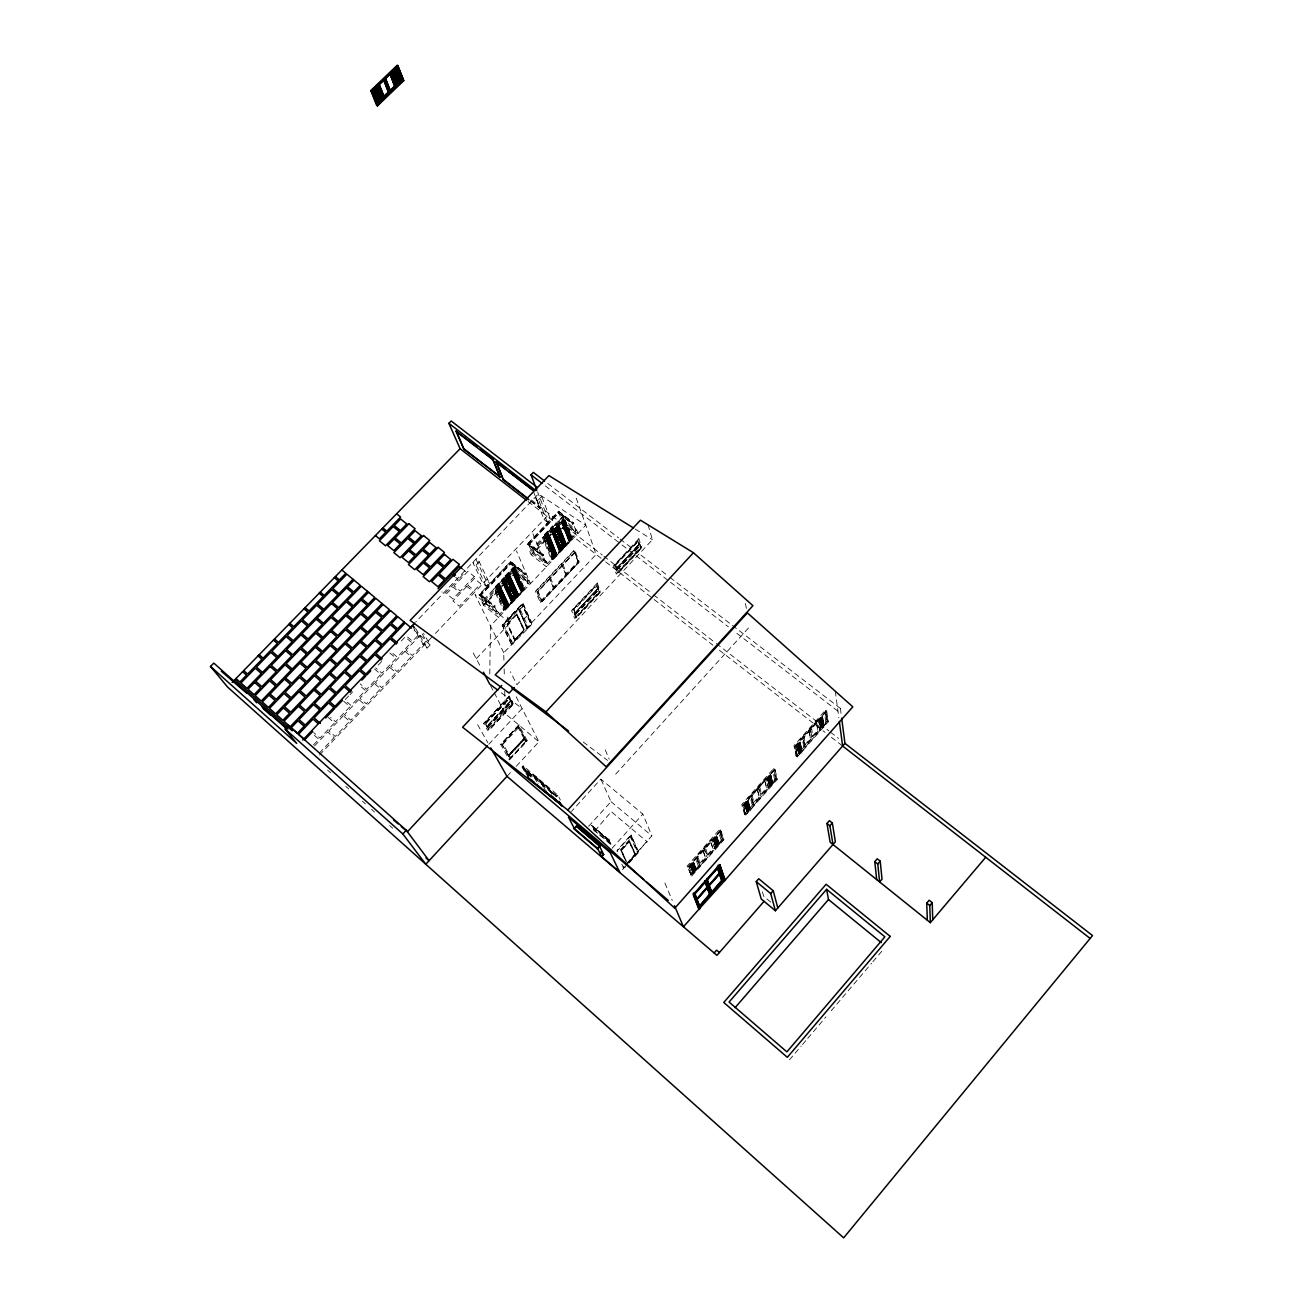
<?xml version="1.0" encoding="UTF-8"?>
<svg xmlns="http://www.w3.org/2000/svg" width="1303" height="1303" viewBox="0 0 1303 1303"><rect width="100%" height="100%" fill="white"/><g stroke="black" fill="none" stroke-linecap="round" stroke-linejoin="round"><path stroke-width="0.75" stroke-dasharray="5 3.75" d="M489.781 673.977L490.482 625.912L585.796 525.158L538.383 493.935L415.543 622.231M789.471 1059.828L801.198 1046.032M802.501 1044.501L806.41 1039.908M807.713 1038.377L825.955 1016.91M831.167 1010.786L871.577 963.275M872.88 961.744L882.001 951.011M691.746 876.039L723.865 839.784L720.917 830.467L719.647 829.425L687.104 866.104L691.746 876.039L687.104 866.104M745.691 815.124L777.272 779.455L775.041 769.454L773.754 768.444L741.765 804.488L744.436 814.098L745.691 815.124L743.036 805.515L741.765 804.488M797.224 756.913L828.301 721.829L826.737 711.177L825.451 710.184L793.983 745.642L795.97 755.919L797.224 756.913L795.253 746.652L793.983 745.642M669.986 577.424L840.402 708.441L837.976 711.194L734.876 631.808M699.711 865.778L696.714 857.521L688.978 866.234L692.072 874.394L699.711 865.778L696.128 857.032L711.536 839.669L712.513 840.468M753.541 804.993L751.212 796.084C739.909 799.716 742.857 826.835 753.541 804.993L750.626 795.612L765.757 778.543L766.75 779.324M804.961 746.912L803.251 737.417C792.745 740.511 793.788 769.014 804.961 746.912L802.664 736.944L817.567 720.152L818.545 720.917M719.793 831.493L712.122 840.158L714.924 848.595L722.514 840.028L719.793 831.493L722.514 840.028M773.901 770.513L766.359 779.015L768.509 788.087L775.953 779.683L773.901 770.513L743.997 804.977M825.581 712.252L818.154 720.608L819.685 730.299L827.03 722.009L825.581 712.252L827.03 722.009M688.375 867.163L720.917 830.467M743.036 805.515L775.041 769.454M795.253 746.652L826.737 711.177M689.368 866.56L720.184 831.819M796.182 746.147L825.972 712.546M690.362 865.99L695.932 859.361M713.458 839.93L718.995 833.366M744.893 804.488L750.381 797.973M767.597 778.885L773.07 772.402M796.98 745.756L802.404 739.322M819.31 720.575L824.718 714.174M690.443 866.218L696.095 859.833M713.539 840.174L719.158 833.839M744.958 804.749L750.528 798.462M767.662 779.145L773.184 772.923M797.029 746.033L802.501 739.86M819.359 720.852L824.799 714.728M690.525 866.446L696.193 860.061M713.621 840.419L719.223 834.083M745.023 804.993L750.593 798.723M767.711 779.406L773.249 773.168M797.078 746.293L802.55 740.12M819.408 721.129L824.832 714.989M690.623 866.674L696.274 860.289M713.686 840.647L719.305 834.311M745.088 805.238L750.658 798.967M767.776 779.65L773.298 773.428M797.127 746.554L802.599 740.397M819.44 721.39L824.88 715.266M690.785 867.13L696.356 860.517M713.849 841.119L719.386 834.555M745.235 805.726L750.723 799.211M767.89 780.171L773.363 773.689M797.224 747.091L802.648 740.658M819.522 721.943L824.913 715.542M690.867 867.358L696.519 860.99M713.93 841.363L719.533 835.028M745.3 805.987L750.854 799.716M767.956 780.416L773.477 774.194M797.273 747.352L802.746 741.195M819.571 722.204L824.994 716.096M690.965 867.586L696.616 861.218M714.011 841.591L719.614 835.272M745.365 806.231L750.919 799.961M768.021 780.676L773.526 774.454M797.322 747.613L802.795 741.456M819.62 722.481L825.043 716.357M691.046 867.814L696.698 861.446M714.077 841.836L719.696 835.516M745.43 806.476L750.984 800.205M768.086 780.92L773.591 774.715M797.371 747.873L802.843 741.716M819.652 722.758L825.076 716.634M691.225 868.27L696.779 861.674M714.239 842.308L719.761 835.744M745.56 806.964L751.049 800.465M768.2 781.442L773.64 774.976M797.485 748.411L802.892 741.977M819.75 723.295L825.125 716.911M691.307 868.498L696.942 862.13M714.321 842.536L719.924 836.217M745.625 807.208L751.179 800.954M768.265 781.686L773.77 775.48M797.534 748.671L802.99 742.515M819.782 723.556L825.206 717.448M691.388 868.726L697.024 862.374M714.402 842.78L719.989 836.461M745.707 807.453L751.245 801.198M768.314 781.947L773.819 775.741M797.583 748.932L803.039 742.775M819.831 723.833L825.239 717.725M691.567 869.182L697.105 862.602M714.549 843.253L720.07 836.689M745.837 807.958L751.31 801.459M768.428 782.451L773.884 775.985M797.68 749.453L803.088 743.052M819.913 724.37L825.288 718.002M691.649 869.41L697.284 863.058M714.63 843.481L720.217 837.178M745.902 808.202L751.44 801.948M768.493 782.696L773.998 776.507M797.729 749.714L803.169 743.573M819.962 724.647L825.369 718.539M691.73 869.638L697.366 863.286M714.712 843.709L720.298 837.406M745.967 808.446L751.505 802.192M768.558 782.956L774.047 776.751M797.778 749.991L803.218 743.834M819.994 724.908L825.402 718.816M691.812 869.867L697.447 863.514M714.777 843.953L720.38 837.65M746.033 808.691L751.57 802.436M768.607 783.201L774.112 777.011M797.827 750.251L803.267 744.094M820.043 725.185L825.451 719.077M691.991 870.323L697.528 863.742M714.94 844.425L720.445 837.878M746.163 809.179L751.636 802.697M768.737 783.706L774.161 777.256M797.925 750.772L803.316 744.371M820.124 725.722L825.483 719.354M692.072 870.551L697.691 864.198M715.021 844.653L720.608 838.35M746.244 809.424L751.766 803.185M768.786 783.966L774.275 777.777M797.973 751.033L803.414 744.893M820.173 725.983L825.565 719.891M692.154 870.779L697.789 864.426M715.086 844.881L720.673 838.595M746.31 809.668L751.831 803.43M768.851 784.211L774.34 778.021M798.022 751.294L803.462 745.153M820.206 726.26L825.613 720.168M692.333 871.218L697.871 864.655M715.249 845.354L720.754 838.823M746.44 810.157L751.896 803.674M768.965 784.715L774.389 778.282M798.12 751.815L803.511 745.414M820.287 726.797L825.646 720.429M692.414 871.446L698.033 865.111M715.331 845.598L720.901 839.295M746.505 810.401L752.026 804.163M769.031 784.976L774.519 778.787M798.169 752.075L803.609 745.951M820.336 727.058L825.727 720.982M692.496 871.674L698.115 865.339M699.695 863.449L705.281 857.146L702.675 849.719L705.574 857.39C697.854 877.587 693.978 841.347 699.988 863.694M707.317 854.849L712.888 848.562L710.379 841.038L713.181 848.79C705.33 869.036 701.861 832.536 707.61 855.094M715.396 845.826L720.982 839.539M746.57 810.645L752.092 804.407M753.541 802.681L759.046 796.475L757.027 788.462L759.323 796.703C750.903 817.29 749.469 778.999 753.834 802.909M761.033 794.211L766.522 788.022L764.584 779.943L766.815 788.266C758.248 808.854 757.222 770.35 761.327 794.455M769.096 785.22L774.568 779.031M798.218 752.336L803.658 746.212M804.977 744.616L810.385 738.508L808.919 729.957L810.678 738.736C801.345 759.405 802.713 719.598 805.27 744.844M812.355 736.293L817.747 730.201L816.362 721.569L818.04 730.429C808.577 751.114 810.352 711.096 812.649 736.521M820.385 727.335L825.776 721.243M692.593 871.902L698.196 865.567M715.477 846.054L721.048 839.767M746.635 810.889L752.157 804.651M769.145 785.481L774.634 779.292M798.267 752.597L803.707 746.472M820.418 727.595L825.809 721.52M692.756 872.359L698.278 865.795M715.64 846.527L721.129 839.995M746.766 811.378L752.222 804.912M769.259 785.97L774.682 779.552M798.364 753.118L803.756 746.733M820.499 728.133L825.841 721.781M690.492 874.997L722.611 838.741L719.647 829.425M744.436 814.098L776.002 778.461L777.272 779.455M795.97 755.919L827.03 720.852L825.451 710.184M624.056 866.186L623.078 867.261L625.31 867.244M627.101 862.993L634.887 854.312L629.088 841.38L634.887 854.312M629.186 862.912L638.258 852.781L630.978 834.865L617.019 850.403M625.701 865.029L651.875 835.842L642.851 814.082L600.862 779.096L571.496 811.378M627.118 863.726L635.555 854.312L629.349 840.875L620.749 850.436L624.56 858.596M626.352 864.964L638.519 851.38L630.978 834.865M622.492 869.687L627.72 863.856M629.04 862.391L647.037 841.233M612.019 848.351L642.851 814.082M631.352 835.174L616.954 851.152L618.225 852.227L631.466 837.487L630.196 836.412L637.004 851.722M626.352 862.097L621.026 850.664L629.626 841.103M624.821 857.749L621.433 850.452L629.365 841.608M608.078 838.969L609.56 843.188L610.341 842.324L609.152 839.832L591.546 825.402L593.826 830.076L610.684 844.36L608.843 839.376L608.208 840.06L607.54 838.676L610.684 844.36M610.341 842.324L595.341 829.636L593.81 827.047L609.56 841.51L609.152 839.832M608.99 840.891L592.67 826.591M588.647 826.33L611.009 801.654L600.862 779.096M609.56 841.51L594.396 827.682M593.826 830.076L611.026 843.986M595.341 829.636L594.575 830.483L591.888 825.027M594.868 830.874L611.482 811.394M615.651 774.194L750.235 626.091M556.088 796.068L548.156 788.69L551.869 795.758M557.912 795.221L556.788 796.442L522.128 767.076L523.236 765.871L557.912 795.221L560.371 800.009M542.976 787.093C543.009 782.549 527.112 766.262 537.031 782.044M539.605 782.093L540.452 781.165L545.159 790.074M544.312 787.338C536.641 775.904 551.544 789.357 551.397 793.722M549.491 790.84L548.091 787.403M547.814 789.064L548.677 788.136L532.259 774.243L531.412 775.171M506.981 776.344L510.971 772.027M516.281 766.278L538.905 741.798L515.222 694.922M531.754 774.796L523.252 768.265L556.088 796.231M508.235 755.447L524.457 737.938L526.493 741.472L518.252 726.194L501.785 743.932L510.336 758.932L508.105 755.219L524.686 737.987L508.447 755.496L501.785 743.932M508.577 755.74L524.8 738.231M509.408 755.365L524.506 739.387L509.408 755.365L510.809 757.923M509.831 758.493L525.989 741.049M509.408 759.91L527.178 740.723L518.855 724.891L500.727 744.404L509.245 759.779L527.178 740.723M488.772 744.322L522.096 708.523L499.375 691.356M519.034 725.038L500.727 744.404M502.306 744.371L518.252 726.194M518.464 727.823L503.153 743.997L508.919 754.486M512.861 703.229L487.745 730.511L483.69 723.442L509.212 696.128L513.04 703.376L509.212 696.128M509.392 696.274L483.69 723.442M484.781 722.97L509.131 697.919L512.942 704.662L489.325 729.989L484.781 722.97L489.325 729.989M485.319 723.426L509.131 697.919M486.198 723.035L508.805 699.157L486.198 723.035L487.68 725.527L510.043 701.568L508.626 699.011M487.013 726.455L510.727 701.047M487.631 726.976L511.346 701.568M488.511 726.602L511.037 702.789L488.511 726.602L489.977 729.077L512.258 705.167L510.857 702.643M488.169 729.029L511.786 703.701L508.593 697.48M572.652 610.097L596.904 584.721L600.162 592.409L576.382 617.85L572.652 610.097L596.904 584.721M614.527 565.388L638.47 540.338L614.527 565.388L617.931 573.401L641.402 548.286L640.278 544.573L639.61 544.068L616.042 569.264L617.931 573.401M596.367 585.861L597.572 588.777L575.046 612.85L573.971 610.13L596.562 586.008M615.635 565.29L638.112 541.625L639.007 544.507L616.775 568.271L615.635 565.29L616.775 568.271M575.046 612.85L597.572 588.777M616.58 568.124L638.812 544.361M598.207 588.321L574.33 613.843L576.382 617.85M574.981 614.348L598.859 588.826M616.694 569.769L640.278 544.573M575.828 614.022L598.517 590.112L575.828 614.022L577.082 616.873L599.331 592.718L598.338 589.966M617.508 569.46L639.92 545.859L617.508 569.46L618.648 572.408L640.799 548.726L639.724 545.713M575.454 617.117L599.233 591.676L600.162 592.409M617.003 572.685L640.473 547.569L638.193 540.11M648.063 524.865L652.412 539.703L516.9 684.726L510.434 671.729M527.129 628.73L518.936 609.201L527.471 628.991L503.724 652.705L503.935 660.833M527.601 628.225L531.803 624.381L522.226 604.478L503.17 624.642L512.34 643.535L530.989 623.714L522.226 604.478M524.36 618.599L527.178 615.912M540.81 601.009L577.978 561.577L574.02 550.99L536.429 590.796L540.81 601.009L541.804 601.807L578.972 562.359L574.02 550.99M540.403 602.426L579.086 561.365L574.607 549.687L535.452 591.155L540.24 602.295M542.325 601.172L553.84 588.956L549.671 579.053L538.025 591.383L542.162 601.041L553.84 588.956M554.769 587.962L566.235 575.796L562.196 565.795L550.599 578.06L554.606 587.832L566.235 575.796M567.147 574.818L578.581 562.701L574.672 552.57L563.124 564.802L566.984 574.688L578.581 562.701M523.692 630.163L514.962 639.447L523.936 630.375L516.444 614.462L523.936 630.375M514.62 640.196L524.278 629.935L516.802 613.68L506.965 624.104L514.62 640.196L524.523 630.147L516.802 613.68M511.395 644.236L502.16 625.033L522.812 603.175L531.803 624.381M531.591 622.753L596.139 554.443L575.568 496.248M515.108 567.098L493.544 589.314L503.707 610.521L524.539 588.516L514.848 566.903L481.801 601.823L483.413 605.113L498.528 617.394L496.964 614.153L498.577 612.443L485.091 601.497L514.946 570.095M498.577 612.443L499.472 614.316L528.318 583.825L527.487 581.904L529.083 580.226L513.871 568.092L523.741 589.998L514.262 568.255M555.339 527.992L563.157 548.335L555.339 527.992L563.548 519.034L533.057 551.006L546.609 561.707L545.029 563.385L529.784 551.348L563.515 515.711L572.082 538.269L551.56 559.948L542.52 537.797L563.776 515.907M545.827 562.538L543.009 555.648L528.529 544.231L531.429 551.169L547.407 563.645L575.845 533.611L575.112 531.608L576.675 529.946L561.398 518.105L562.717 521.623L577.962 533.448L576.675 529.946M504.538 606.351L512.91 597.491M514.196 596.139L522.552 587.311M552.57 555.615L560.811 546.902M562.065 545.517L570.307 536.836M504.668 606.612L513.04 597.768M514.327 596.399L522.666 587.588M552.667 555.892L560.925 547.179M562.196 545.843L570.421 537.145M504.782 606.872L513.154 598.028M514.441 596.676L522.78 587.848M552.781 556.169L561.039 547.455M562.293 546.12L570.519 537.422M504.945 607.198L513.301 598.354M514.587 597.002L522.943 588.19M552.928 556.511L561.17 547.797M562.407 546.397L570.633 537.699M505.092 607.524L513.463 598.696M514.75 597.328L523.089 588.533M553.058 556.853L561.3 548.14M562.538 546.739L570.763 538.058M495.71 589.852L515.369 569.15L524.376 589.559L505.141 609.885L494.586 588.94L504.033 609.006L503.495 610.065M505.238 607.833L513.594 598.989M514.88 597.637L524.327 588.044M562.977 548.205L571.365 539.67L562.912 517.063L571.968 539.263L553.009 559.296L543.53 537.455L551.902 558.433L551.364 559.459M553.189 557.163L561.414 548.465M562.668 547.081L571.642 537.569L563.515 515.711M505.515 608.42L513.871 599.592M515.157 598.24L523.48 589.428M553.433 557.782L561.658 549.084M562.912 547.716L571.121 539.035M514.001 599.885L505.597 608.843L496.541 589.542L505.075 580.568L513.952 600.015M515.239 598.663L506.395 579.183L515.402 598.794L523.611 589.722M553.482 558.238L545.468 538.058L553.661 558.368L561.788 549.394M511.558 644.366L502.323 625.179L522.812 603.175M503.333 624.788L522.389 604.608M513.154 644.203L504.18 625.473L518.464 609.706M527.927 628.502L519.278 609.478L523.236 605.276M520.076 609.169L522.926 606.465L520.076 609.169L528.562 627.623L531.184 624.821L522.764 606.318M541.804 601.807L537.439 591.595L575.03 551.788M514.864 640.408L507.209 624.3L517.047 613.876M516.705 614.658L507.567 623.86L515.206 639.643M476.279 658.683L509.978 622.981L507.176 617.052M483.413 605.113L515.532 571.414M532.911 533.725L546.413 566.789L531.217 554.785L562.717 521.623M497.323 590.976L505.841 582.018M507.176 580.666L515.662 571.724M546.201 539.589L554.589 530.744M555.827 529.279L564.199 520.467M515.809 572.033L486.003 603.37L485.091 601.497M564.329 520.793L533.872 552.977L533.057 551.006M497.616 591.595L506.134 582.636M507.437 581.252L515.923 572.31M546.429 540.191L554.817 531.363M556.088 529.93L564.443 521.119M497.746 591.871L506.248 582.897M507.567 581.529L516.053 572.587M546.543 540.484L554.931 531.64M556.153 530.451L564.574 521.444M497.876 592.132L506.378 583.174M507.714 581.871L516.2 572.945M546.69 540.826L555.078 531.999M556.267 530.728L564.622 521.933M498.039 592.474L506.541 583.516M507.877 582.213L516.363 573.287M546.837 541.185L555.208 532.357M556.414 531.087L564.753 522.291M498.186 592.816L506.688 583.858M508.007 582.522L516.493 573.597M546.951 541.511L555.339 532.683M556.544 531.445L564.899 522.65M498.332 593.126L506.834 584.167M508.154 582.832L516.623 573.906M547.081 541.836L555.453 533.008M556.674 531.771L565.013 522.975M498.479 593.435L506.981 584.477M508.3 583.141L516.77 574.216M547.211 542.146L555.583 533.334M498.626 593.728L507.111 584.786M508.431 583.451L516.9 574.525M547.341 542.471L555.713 533.644M556.951 532.194L565.29 523.399M498.772 594.038L507.258 585.096M508.561 583.728L517.03 574.802M547.455 542.748L555.811 533.937M557.081 532.504L565.421 523.725M498.886 594.315L507.372 585.373M508.691 583.988L517.144 575.079M547.569 543.025L555.925 534.214M557.195 532.829L565.535 524.05M499.016 594.575L507.502 585.633M508.805 584.265L517.275 575.356M547.667 543.318L556.039 534.507M499.179 594.917L507.665 585.975M508.968 584.607L517.421 575.698M547.814 543.677L556.169 534.865M557.391 533.66L565.73 524.881M499.342 595.259L507.812 586.317M509.115 584.949L517.568 576.04M547.96 544.019L556.316 535.224M557.537 534.018L565.86 525.239M499.472 595.552L507.958 586.627M509.261 585.259L517.714 576.349M548.091 544.345L556.43 535.533M557.651 534.344L565.974 525.565M499.619 595.862L508.089 586.936M509.392 585.568L517.845 576.659M548.205 544.654L556.56 535.859M557.782 534.653L566.105 525.891M499.766 596.171L508.235 587.246M509.538 585.861L517.975 576.968M548.335 544.98L556.674 536.184M499.912 596.465L508.365 587.539M509.668 586.171L518.122 577.278M548.465 545.289L556.804 536.494M557.896 534.979L566.219 526.217M558.026 535.289L566.333 526.526M500.026 596.741L508.496 587.816M509.799 586.448L518.236 577.555M548.579 545.566L556.918 536.787M558.14 535.582L566.447 526.819M500.157 597.002L508.626 588.093M509.929 586.725L518.366 577.815M548.677 545.859L557.016 537.064M558.238 535.859L566.561 527.096M500.319 597.344L508.773 588.435M510.076 587.05L518.513 578.174M548.824 546.201L557.163 537.422M558.384 536.217L566.691 527.454M500.466 597.686L508.936 588.761M510.222 587.392L518.659 578.516M548.97 546.56L557.293 537.781M558.515 536.575L566.821 527.813M500.613 597.979L509.066 589.07M510.369 587.702L518.789 578.809M549.084 546.869L557.423 538.09M558.645 536.885L566.935 528.138M500.759 598.289L509.212 589.379M510.499 588.011L518.936 579.118M549.214 547.195L557.537 538.416M500.906 598.582L509.343 589.689M510.646 588.304L519.066 579.428M549.345 547.504L557.668 538.725M558.759 537.211L567.066 528.464M558.889 537.536L567.18 528.774M501.036 598.891L509.489 589.982M510.776 588.614L519.197 579.737M549.475 547.83L557.782 539.051M559.003 537.846L567.294 529.099M494.114 607.231L494.945 605.862L494.114 607.231L479.048 594.787L510.711 561.512L525.826 573.776L524.865 574.802L510.76 563.336L481.198 594.917L510.923 563.678M501.166 599.152L509.603 590.259M510.906 588.891L519.327 580.014M524.865 574.802L525.679 573.434M542.537 556.153L543.351 554.801L529.376 543.791L558.678 512.991L572.831 524.213L573.792 523.203L558.612 511.199L527.389 543.986L542.537 556.153L543.351 554.801M549.573 548.107L557.896 539.328M572.701 523.855L573.662 522.845M501.297 599.429L509.734 590.52M511.037 589.151L519.441 580.275M549.687 548.384L558.01 539.605M559.28 538.269L567.571 529.523M501.443 599.755L509.88 590.862M511.183 589.493L519.588 580.617M549.833 548.726L558.14 539.963M559.394 538.546L567.685 529.8M501.606 600.097L510.043 591.204M511.33 589.836L519.75 580.959M549.964 549.084L558.287 540.322M559.508 538.823L567.782 530.093M501.753 600.39L510.173 591.497M511.476 590.145L519.881 581.268M550.094 549.394L558.401 540.631M559.639 539.181L567.929 530.435M501.883 600.699L510.32 591.806M511.607 590.438L520.011 581.578M550.224 549.719L558.531 540.957M559.769 539.54L568.059 530.793M559.899 539.849L568.173 531.119M502.03 600.992L510.45 592.116M511.753 590.748L520.158 581.887M550.338 550.029L558.645 541.266M560.013 540.175L568.287 531.429M502.176 601.302L510.597 592.409M511.884 591.041L520.288 582.18M550.469 550.338L558.775 541.576M502.29 601.563L510.711 592.686M512.014 591.318L520.402 582.457M550.583 550.615L558.873 541.869M560.143 540.484L568.417 531.754M502.421 601.839L510.841 592.946M512.128 591.578L520.532 582.734M550.697 550.892L558.987 542.146M560.257 540.794L568.531 532.08M502.551 602.1L510.955 593.223M512.258 591.855L520.646 582.995M550.794 551.169L559.085 542.423M560.371 541.087L568.629 532.357M502.697 602.426L511.118 593.549M512.405 592.197L520.793 583.337M550.941 551.527L559.231 542.781M560.469 541.364L568.743 532.634M502.86 602.768L511.265 593.891M512.551 592.523L520.939 583.679M551.071 551.869L559.362 543.123M560.616 541.706L568.874 532.992M503.007 603.061L511.411 594.184M512.698 592.832L521.07 583.988M551.202 552.179L559.492 543.449M560.746 542.064L569.004 533.35M503.137 603.37L511.542 594.494M512.828 593.126L521.216 584.281M551.332 552.505L559.606 543.758M560.86 542.374L569.118 533.66M560.99 542.699L569.248 533.986M503.284 603.664L511.688 594.787M512.975 593.435L521.347 584.591M551.446 552.814L559.736 544.068M503.414 603.957L511.818 595.096M513.105 593.728L521.477 584.9M551.576 553.124L559.85 544.393M561.104 543.009L569.362 534.295M503.544 604.217L511.932 595.357M513.235 594.005L521.607 585.161M551.69 553.4L559.964 544.67M561.235 543.318L569.476 534.621M503.675 604.494L512.063 595.634M513.349 594.266L521.721 585.438M551.788 553.677L560.062 544.947M561.332 543.612L569.574 534.898M503.821 604.82L512.209 595.96M513.496 594.608L521.868 585.764M551.935 554.019L560.192 545.289M561.446 543.888L569.688 535.175M503.984 605.146L512.372 596.302M513.659 594.934L522.014 586.106M552.065 554.378L560.339 545.648M561.577 544.231L569.818 535.533M504.114 605.455L512.502 596.595M513.789 595.243L522.145 586.415M552.195 554.687L560.453 545.957M561.707 544.589L569.948 535.875M504.261 605.748L512.633 596.904M513.919 595.536L522.291 586.708M552.325 554.997L560.583 546.266M561.837 544.898L570.062 536.201M561.951 545.208L570.193 536.51M504.391 606.042L512.779 597.197M514.066 595.846L522.422 587.018M552.439 555.306L560.697 546.576M319.496 755.04L433.98 634.903M435.381 633.437L547.048 516.265L537.585 491.899M412.334 625.587L423.866 645.522L427.058 648.194L430.185 644.904L423.54 633.258M486.149 586.122L476.084 565.062L472.81 562.424L482.941 583.532L486.149 586.122L489.244 582.881L479.227 561.756L475.953 559.134L486.019 580.291L489.244 582.881M547.244 521.966L538.579 499.717L535.289 497.16L544.019 519.441L547.244 521.966L550.273 518.789L541.478 495.971M479.211 595.113L510.711 561.512M527.536 544.345L558.612 511.199M479.716 595.536L510.89 562.766L513.919 569.606L528.285 581.057L525.353 574.281L510.385 562.359M528.057 544.735L558.775 512.454L561.446 519.588L575.893 530.777L573.304 523.708L558.27 512.063M543.498 555.143L529.523 544.133L558.678 512.991M505.059 576.007L513.594 567.017M544.279 534.751L552.716 525.891M495.303 586.659L503.87 577.669M505.173 576.284L513.708 567.31M544.393 535.044L552.814 526.168M495.433 586.936L503.984 577.946M505.303 576.561L513.838 567.587M544.507 535.338L552.928 526.461M495.889 587.897L504.44 578.907M505.759 577.571L514.278 568.597M544.915 536.364L553.335 527.503M496.036 588.207L504.57 579.216M483.446 601.66L480.204 595.015L494.603 606.709L497.762 613.29L483.446 601.66L514.424 568.906M531.429 551.169L561.446 519.588M496.182 588.516L504.717 579.526M506.053 578.19L514.555 569.232M545.175 537.015L553.58 528.155M496.313 588.826L504.864 579.835M506.183 578.499L514.701 569.541M545.305 537.341L553.71 528.481M544.654 538.334L564.036 517.942M506.59 579.395L515.076 570.372M545.664 538.269L553.873 529.213L561.723 549.54M496.883 590.031L505.401 581.057M506.753 579.737L515.255 570.795M545.81 538.628L554.215 529.784M555.453 528.285L563.824 519.457M555.55 528.562L563.938 519.75M497.046 590.373L505.564 581.399M506.9 580.047L515.385 571.105M545.941 538.953L554.345 530.109M555.697 528.92L564.069 520.109M313.469 744.909L318.844 739.29L313.828 734.843M530.484 501.02L540.045 508.447L535.582 495.922M314.56 745.902L327.753 732.074L334.057 737.628L319.528 752.873M348.715 695.949L344.806 700.037L351.093 705.509L365.443 690.492L359.139 685.052M350.018 694.597L352.624 691.877M378.212 665.116L382.088 661.077M401.226 641.076L405.086 637.053L411.422 642.363L397.268 657.168L390.949 651.826M476.084 565.062L479.227 561.756M538.579 499.717L541.673 496.476L538.383 493.935M635.294 529.099L652.412 539.703M583.207 742.01L607.54 760.382M640.473 547.569L641.402 548.286M547.797 483.494L618.534 537.878M620.147 539.116L668.374 576.187M545.273 485.84L620.505 543.758M622.117 544.996L668.83 580.975M670.442 582.213L728.426 626.857M558.743 511.558L573.792 523.203M827.03 720.852L828.301 721.829M558.808 513.349L572.831 524.213M575.112 531.608L561.512 521.07L562.277 523.073L575.845 533.611M531.477 500.043L602.214 554.948M603.81 556.202L652.037 593.631M653.65 594.885L714.728 642.298M716.341 643.552L828.871 730.902M830.483 732.156L838.513 738.394M530.793 500.71L540.354 508.137M528.073 501.525L604.152 560.648M605.748 561.902L712.985 645.246M719.386 650.23L825.011 732.335M831.412 737.319L842.618 746.016M819.685 730.299L817.567 720.152M570.861 538.4L571.968 539.263M811.101 729.305L810.124 728.54L811.753 738.149M574.672 552.57L563.124 564.802M802.664 736.944L803.658 737.726M577.978 561.577L578.972 562.359M599.331 592.718L596.627 584.51M561.544 564.215L566.642 575.454L565.632 574.672M562.196 565.795L550.599 578.06M551.902 558.433L553.009 559.296M527.389 543.986L542.39 555.811M549.003 577.473L554.247 588.614L553.254 587.816M549.671 579.053L538.025 591.383M573.971 610.13L574.867 612.703M510.874 561.854L525.826 573.776M510.76 563.336L524.718 574.46M515.369 571.48L530.533 583.581L516.46 550.99M775.953 779.683L773.754 768.444M527.487 581.904L513.952 571.121L514.815 573.043L528.318 583.825M536.429 590.796L537.439 591.595M523.269 588.679L524.376 589.559M768.509 788.087L765.757 778.543M759.177 787.859L758.199 787.061L760.447 796.068M750.626 795.612L751.603 796.41M461.897 568.531L465.725 571.61L459.324 578.288L456.783 576.219M504.033 609.006L505.141 609.885M481.035 594.591L495.091 606.204M479.048 594.787L493.967 606.889M455.708 577.359L458.249 579.412L444.339 593.956L441.798 591.871M509.978 622.981L474.976 594.543L503.724 652.705M481.801 601.823L496.964 614.153M503.17 624.642L504.18 625.473M722.611 838.741L723.865 839.784M714.924 848.595L711.536 839.669M770.741 902.099L763.656 896.236L762.011 890.405M704.809 849.149L703.848 848.334L706.747 856.69M510.043 701.568L487.68 725.527M511.786 703.701L512.942 704.662M696.128 857.032L697.105 857.846M413.947 630.163L419.029 634.398L412.514 641.206L406.178 635.897M430.185 644.904L426.993 642.232L421.276 632.232M611.009 801.654L651.875 835.842M494.26 692.724L505.32 713.702L538.905 741.798M523.855 738.345L518.301 727.677M611.824 812.144L647.347 841.95M525.679 741.847L524.327 739.257M635.555 854.312L629.349 840.875M389.841 652.982L396.161 658.324L381.958 673.211L375.639 667.82M533.611 775.66L539.621 780.741M541.804 782.582L547.83 787.696M557.13 796.068L522.47 766.701L528.138 777.272M621.433 850.452L626.254 861.169M591.546 825.402L608.892 840.126M525.63 770.562L531.868 776.132M550.159 791.344L556.462 796.964M526.037 771.327L532.275 776.881L530.924 774.373M526.445 772.076L532.536 777.386M526.721 772.581L532.943 778.135M527.129 773.347L533.22 778.624M527.406 773.835L532.129 778.119M374.531 668.976L380.851 674.368L366.566 689.32L360.263 683.896M343.699 701.209L349.986 706.682L335.571 721.764L330.539 717.367M328.161 717.432L334.448 722.953L319.968 738.101L313.697 732.563M327.558 770.106L330.587 772.809M345.751 786.328L348.781 789.032M362.413 801.198L365.443 803.902M371.502 809.31L374.531 812.013M389.678 825.532L392.708 828.236M415.592 628.307L427.058 648.194M477.615 724.696L487.843 742.694M522.128 767.076L525.679 773.64M523.236 765.871L528.562 775.725M524.946 769.307L527.259 773.591M527.666 774.34L528.204 775.334M523.594 767.89L528.481 776.914M533.872 775.383L538.123 783.364M542.064 782.305L546.25 790.237M473.25 652.966L480.726 667.12M490.563 685.736L493.332 690.981M539.882 780.448L543.237 786.817M548.677 788.136L553.303 796.98M518.773 726.634L524.686 737.987M555.567 795.237L556.218 796.475M595.862 829.913L595.438 828.236L596.122 829.636M593.012 826.216L593.973 828.171M621.808 864.133L623.632 867.993M505.564 579.477L514.766 599.722M518.789 609.983L527.471 628.991M522.975 603.305L531.754 622.883M631.466 837.487L638.258 852.781M605.276 749.942L609.218 759.16M664.905 883.059L672.267 900.454M529.784 551.348L531.217 554.785M546.609 561.707L547.407 563.645M533.22 491.003L540.045 508.447M554.361 528.122L562.505 549.263M688.978 866.234L692.072 874.394M690.183 865.518L692.919 872.798L698.522 866.479L695.851 859.133M713.295 839.458L715.787 846.983L721.357 840.712L718.93 833.122M638.112 541.625L639.007 544.507M743.606 804.651L746.033 813.463M744.746 804L746.896 811.867L752.417 805.645L750.316 797.713M767.483 778.38L769.389 786.475L774.862 780.302L773.005 772.142M745.381 603.501L746.586 609.136M795.775 745.837L797.583 755.268M796.882 745.235L798.478 753.639L803.886 747.515L802.355 739.062M819.229 720.038L820.581 728.67L825.972 722.595L824.669 713.897M835.304 691.225L838.855 717.855M840.402 708.441L841.152 714.272M504.147 668.96L504.359 677.104M504.733 691.323L505.32 713.702M720.526 830.141L687.984 866.837L691.356 875.714L723.474 839.458L720.526 830.141M774.65 769.145L742.645 805.205L745.3 814.798L776.881 779.145L774.65 769.145M826.33 710.868L794.863 746.342L796.833 756.62L827.91 721.536L826.33 710.868M597.295 583.076L571.594 610.504L574.802 618.518L600.26 591.285L597.295 583.076M638.861 538.676L613.501 565.763L616.335 574.102L641.483 547.211L638.861 538.676M565.665 524.376L557.326 533.155L565.583 524.523M459.324 592.213L452.907 598.94L446.538 593.728L452.955 587.018L459.324 592.213M474.292 576.545L460.415 591.073L454.03 585.894L467.907 571.382L474.292 576.545M343.324 715.77L328.877 730.902L335.18 736.456L349.644 721.292L343.324 715.77M358.83 699.532L344.448 714.598L350.751 720.103L365.149 705.004L358.83 699.532M374.254 683.375L359.937 698.359L366.273 703.832L380.59 688.815L374.254 683.375M389.63 667.283L375.378 682.202L381.714 687.642L395.965 672.674L389.63 667.283M404.907 651.272L390.721 666.126L397.073 671.517L411.276 656.631L404.907 651.272M420.136 635.327L406.015 650.116L412.367 655.474L426.504 640.653L420.136 635.327M466.849 586.399L452.939 600.992L459.324 606.221L473.25 591.611L466.849 586.399M474.341 578.581L467.94 585.275L474.341 590.471L480.742 583.744L474.341 578.581"/><path stroke-width="1.5" d="M777.81 907.963L773.233 890.747L758.721 878.759L756.229 881.594L761.245 899.005L775.399 910.748L835.37 841.787L832.34 822.991L829.408 820.662L826.965 823.463L830.141 842.227L930.326 922.654L985.72 857.26M927.345 920.244L926.71 903.126L929.169 900.226L932.248 902.686L932.72 919.82M930.326 922.654L929.788 905.569L932.248 902.686M874.753 861.625L877.212 858.791L880.209 861.169L882.033 879.183L879.639 881.968L877.75 864.019L874.753 861.625L876.724 879.623M877.75 864.019L880.209 861.169M735.136 1007.626L828.496 899.526L826.591 889.346L729.061 1002.072L786.898 1051.879L884.884 936.824L826.591 889.346M714.125 952.965L716.585 950.148L719.386 952.542M775.399 910.748L770.741 893.597L773.233 890.747M832.992 844.523L829.897 825.793L832.34 822.991M764.063 901.334L716.943 955.36L506.981 776.344L490.775 747.841M709.842 894.428L707.138 887.538L709.842 894.428L699.63 906.025L696.714 898.956L707.04 887.245L705.184 882.147M719.289 873.368L721.96 880.665L711.78 892.229L708.995 885.03L719.289 873.368L717.53 868.156M698.717 904.152L696.812 899.233L707.317 887.49L704.842 880.681M709.109 885.307L719.565 873.596L717.22 866.658M697.089 899.477L707.415 887.766M709.386 885.535L719.663 873.873M709.565 894.2L699.63 906.025M711.78 892.229L721.683 880.437L719.386 873.645M718.067 865.111L723.067 879.981L698.799 907.539L700.102 908.631L693.245 893.206M698.913 909.233L725.168 880.144L719.712 864.606L693.229 894.607L698.913 909.233L683.44 926.808L674.482 905.666M725.168 880.144L844.947 743.378L841.657 718.148M699.288 909.543L693.603 894.917L720.103 864.915M694.564 894.33L719.386 866.202L724.37 881.056L723.067 879.981M619.544 871.919L601.725 856.739L603.68 854.573L599.494 846.103L597.197 848.644M600.113 845.891L597.556 848.953L600.113 845.891L576.561 825.874L574.02 828.92L597.556 848.953M543.856 790.823L562.082 805.629L544.198 790.465M567.766 810.059L747.401 612.882L852.813 706.829L674.775 908.24L567.766 810.059L462.614 727.237L501.736 685.459M537.422 785.155L560.974 804.456M506.981 776.344L425.788 864.247L402.839 833.953L285.162 729.045L288.549 725.527L406.275 830.255L429.062 860.68L426.032 857.977M545.941 711.894L693.44 552.733L752.939 605.683L606.156 766.783L545.941 711.894L495.221 674.84L640.441 520.174L693.44 552.733M402.839 833.953L406.275 830.255M487.387 745.805L407.416 831.77L401.259 826.525M514.31 687.495L509.115 693.066L410.152 620.391L548.938 475.595L633.584 528.041M437.987 588.761L451.897 574.265L454.438 576.317M302.719 740.088L414.468 623.355M312.687 731.504L304.788 739.762L298.55 734.208L313.029 719.093L318.03 723.507M325.652 717.953L334.838 708.36L328.584 702.887L314.153 717.92L320.408 723.442M342.494 700.362L335.962 707.187L329.692 701.714L344.057 686.746L350.328 692.17M361.843 680.133L365.736 676.062L359.465 670.67L345.165 685.573L351.435 691.013M370.736 670.85L366.86 674.905L360.573 669.514L374.792 654.676L381.095 660.035M536.852 489.993L530.972 474.829L533.334 472.37L544.589 481.019M476.931 446.913L456.034 431.293L463.966 449.356L500.189 476.947M503.381 479.976L496.313 461.897L503.381 479.976L528.888 499.782M256.707 702.789L254.085 699.825M499.896 477.256L492.778 459.161L480.107 449.356M232.178 682.43L460.106 448.688L448.884 423.328L451.18 420.983L536.738 487.029M463.966 449.356L456.343 430.984M221.298 671.224L246.707 693.245M844.947 743.378L1092.517 935.554L843.66 1237.85L227.634 687.088L210.483 666.452L213.79 663.097L287.93 729.143M373.652 91.259L378.261 86.845M392.48 73.212L397.057 68.815M373.798 91.65L378.407 87.22M392.626 73.587L397.203 69.189M373.945 92.024L378.554 87.594M392.757 73.962L397.35 69.564M374.091 92.399L378.701 87.969M392.903 74.352L397.496 69.955M374.238 92.774L378.847 88.36M393.05 74.727L397.627 70.329M374.384 93.148L378.994 88.734M393.197 75.118L397.773 70.72M374.531 93.523L379.14 89.109M393.343 75.493L397.92 71.095M374.678 93.897L379.287 89.484M393.473 75.867L398.05 71.486M374.841 94.288L379.434 89.858M393.62 76.258L398.197 71.86M374.987 94.663L379.58 90.249M393.767 76.633L398.343 72.235M375.134 95.038L379.727 90.624M393.913 77.007L398.49 72.626M375.28 95.412L379.873 90.998M394.043 77.398L398.62 73.001M375.427 95.787L380.02 91.373M394.19 77.773L398.767 73.375M375.573 96.161L380.167 91.747M394.337 78.147L398.913 73.766M375.72 96.536L380.313 92.122M394.483 78.522L399.044 74.141M375.867 96.911L380.46 92.497M394.614 78.913L399.19 74.515M376.013 97.285L380.606 92.871M394.76 79.288L399.337 74.906M376.16 97.66L380.753 93.246M394.907 79.662L399.467 75.281M376.306 98.034L380.899 93.621M395.053 80.037L399.614 75.655M376.453 98.409L381.046 93.995M395.184 80.428L399.76 76.03M376.6 98.784L381.193 94.386M395.33 80.802L399.891 76.421M376.746 99.158L381.339 94.761M395.477 81.177L400.037 76.796M376.893 99.533L381.486 95.135M395.623 81.552L400.184 77.17M377.056 99.908L381.632 95.51M395.754 81.926L400.314 77.545M377.202 100.282L381.779 95.885M395.9 82.301L400.461 77.936M377.349 100.657L381.926 96.243M396.047 82.692L400.591 78.31M377.495 101.031L382.072 96.617M396.177 83.066L400.738 78.685M377.642 101.406L382.219 96.992M396.324 83.441L400.884 79.06M377.789 101.764L382.365 97.367M396.47 83.815L401.015 79.434M377.935 102.139L382.512 97.741M383.831 96.455L388.392 92.073L383.766 80.004L379.157 84.418L383.831 96.455L388.603 92.22L383.766 80.004M390.053 90.477L394.614 86.096L390.037 73.994L385.444 78.392L390.053 90.477L394.825 86.242L390.037 73.994M396.601 84.19L401.161 79.809M378.082 102.514L382.642 98.116M396.747 84.565L401.291 80.2M397.48 66.876L402.546 80.509L396.34 86.47L391.209 72.87L397.48 66.876L402.822 80.705L377.951 104.615L372.365 90.949L378.668 84.907L383.913 98.425L395.933 86.177L391.437 74.287M391.177 91.243L377.951 104.615M377.495 105.885L403.735 80.656L397.317 65.15L370.801 90.558L376.6 105.25L377.495 105.885L371.42 90.998L397.936 65.59L403.458 80.46M398.213 65.769L371.697 91.194L370.801 90.558M397.757 67.072L372.365 90.949M403.735 80.656L398.001 67.007M385.444 78.392L390.265 90.624M385.216 79.092L384.532 78.603L389.711 92.155M379.157 84.418L384.043 96.601M378.945 85.102L378.245 84.63L383.489 98.132M511.802 688.131L568.597 730.999M497.762 690.134L489.635 683.994L483.413 672.185M530.972 474.829L542.097 483.397M448.884 423.328L536.005 490.677M496.313 461.897L505.613 469.096M508.724 471.491L533.53 490.677L496.003 462.207M456.034 431.293L492.469 459.47M464.275 449.046L498.642 475.742M503.691 479.651L527.601 498.235M460.106 448.688L526.493 500.303M1090.139 938.437L842.618 746.016L839.327 721.422M826.965 823.463L829.897 825.793M926.71 903.126L929.788 905.569M396.617 513.805L400.607 517.03L386.844 531.152L382.854 527.91M461.897 568.531L459.356 566.463L452.972 573.141L455.513 575.193M381.779 529.018L385.769 532.259L379.401 538.807L375.411 535.549M828.496 899.526L881.251 942.606M756.229 881.594L770.741 893.597M412.334 625.587L414.501 627.394M341.842 569.965L345.816 573.271L339.366 579.9L335.392 576.577M411.569 628.176L405.249 622.899L391.161 637.607L397.464 642.916M334.317 577.685L338.275 581.008L324.252 595.422L320.294 592.067M396.373 644.073L390.053 638.763L375.899 653.52L382.186 658.878M319.202 593.191L323.16 596.53L309.055 611.009L305.114 607.638M553.384 797.485L556.381 800.026M531.233 779.894L534.328 782.517M527.471 776.914L540.875 788.299M492.762 751.342L643.682 879.509M646.76 882.131L668.325 900.438M576.643 826.037L600.178 846.038M576.317 826.395L599.852 846.396M600.618 851.967L603.68 854.573M393.571 819.994L398.181 823.919M304.006 608.762L307.964 612.133L293.81 626.662L289.869 623.257M288.761 624.398L292.703 627.785L278.484 642.395L274.558 638.975M273.451 640.099L277.376 643.519L263.092 658.194L259.167 654.741M258.059 655.881L261.984 659.334L247.635 674.058L243.71 670.589M242.602 671.729L246.511 675.198L239.882 682.023L235.957 678.537M234.833 679.694L292.279 730.82M261.984 706.861L286.123 728.361M263.173 708.539L270.715 715.266M210.483 666.452L296.709 743.41L285.162 729.045M288.549 725.527L292.002 729.843M560.095 802.811L561.74 806.003M558.808 801.329L560.632 804.831M559.134 802.094L559.622 803.055M601.725 856.739L597.523 848.286L574.346 828.561L568.45 817.128L610.211 852.618L619.886 872.619M492.778 459.161L499.456 475.172M693.945 894.998L698.115 905.748M694.401 892.506L696.991 899.2M695.411 895.617L696.714 898.956M707.154 879.916L708.995 885.03M709.695 886.968L711.503 891.985M706.34 880.958L710.966 893.728M706.829 878.434L709.288 885.258M719.712 864.606L724.794 879.834M890.226 936.401L787.338 1057.319L723.768 1002.479L826.118 884.265L890.226 936.401M304.136 726.276L297.459 733.247L291.237 727.709L297.931 720.754L304.136 726.276M319.724 710.021L305.26 725.087L299.055 719.582L313.486 704.548L319.724 710.021M335.229 693.847L320.847 708.848L314.609 703.392L328.991 688.424L335.229 693.847M350.67 677.755L336.353 692.691L330.099 687.267L344.415 672.364L350.67 677.755M366.029 661.729L351.777 676.599L345.523 671.208L359.775 656.37L366.029 661.729M381.339 645.783L367.137 660.572L360.882 655.23L375.052 640.457L381.339 645.783M396.568 629.903L382.43 644.627L376.16 639.317L390.281 624.626L396.568 629.903M404.158 621.987L397.659 628.763L391.372 623.486L397.855 616.726L404.158 621.987M444.388 580.03L437.971 586.725L431.651 581.545L438.069 574.884L444.388 580.03M459.324 564.443L445.463 578.907L439.144 573.76L452.988 559.329L459.324 564.443M298.436 706.226L283.973 721.243L290.162 726.748L304.625 711.682L298.436 706.226M313.942 690.101L299.56 705.053L305.749 710.526L320.163 695.525L313.942 690.101M329.398 674.042L315.065 688.945L321.271 694.369L335.62 679.433L329.398 674.042M344.774 658.08L330.506 672.902L336.728 678.277L351.012 663.422L344.774 658.08M360.084 642.167L345.881 656.924L352.119 662.266L366.322 647.477L360.084 642.167M375.313 626.336L361.192 641.027L367.43 646.337L381.584 631.613L375.313 626.336M390.493 610.586L376.42 625.196L382.675 630.473L396.763 615.814L390.493 610.586M437.059 562.212L423.166 576.626L429.469 581.773L443.346 567.326L437.059 562.212M444.502 554.459L438.134 561.088L444.437 566.202L450.805 559.557L444.502 554.459M290.097 698.864L275.65 713.849L269.509 708.376L283.94 693.44L290.097 698.864M305.602 682.805L291.221 697.708L285.064 692.284L299.429 677.413L305.602 682.805M321.027 666.81L306.71 681.648L300.553 676.257L314.854 661.452L321.027 666.81M336.386 650.881L322.134 665.654L315.961 660.312L330.196 645.571L336.386 650.881M351.68 635.033L337.493 649.741L331.304 644.431L345.49 629.756L351.68 635.033M366.909 619.251L352.787 633.893L346.582 628.616L360.703 614.022L366.909 619.251M382.056 603.55L368 618.111L361.794 612.882L375.834 598.354L382.056 603.55M428.573 555.322L414.712 569.704L408.474 564.59L422.319 550.241L428.573 555.322M436.016 547.602L429.648 554.215L423.394 549.133L429.762 542.553L436.016 547.602M283.386 707.887L276.725 714.793L282.881 720.282L289.559 713.344L283.386 707.887M298.941 691.779L284.51 706.715L290.683 712.187L305.114 697.203L298.941 691.779M314.398 675.736L300.048 690.606L306.238 696.03L320.603 681.127L314.398 675.736M329.806 659.774L315.521 674.579L321.711 679.954L336.011 665.116L329.806 659.774M345.132 643.877L330.913 658.618L337.119 663.96L351.354 649.187L345.132 643.877M360.394 628.046L346.24 642.721L352.445 648.031L366.615 633.323L360.394 628.046M375.573 612.296L361.485 626.906L367.723 632.183L381.812 617.541L375.573 612.296M383.147 604.445L376.681 611.172L382.919 616.4L389.402 609.674L383.147 604.445M423.28 562.831L416.895 569.476L423.149 574.607L429.567 567.945L423.28 562.831M438.199 547.374L424.371 561.723L430.641 566.838L444.486 552.456L438.199 547.374M275.682 686.144L261.252 701.03L255.16 695.623L269.574 680.769L275.682 686.144M291.155 670.165L276.79 684.987L270.698 679.612L285.031 664.823L291.155 670.165M306.547 654.269L292.263 669.025L286.155 663.683L300.423 648.959L306.547 654.269M321.89 638.437L307.655 653.129L301.53 647.819L315.749 633.177L321.89 638.437M337.151 622.671L322.997 637.297L316.857 632.036L330.995 617.443L337.151 622.671M352.347 606.986L338.243 621.547L332.102 616.319L346.191 601.791L352.347 606.986M367.479 591.367L353.439 605.862L347.282 600.667L361.306 586.22L367.479 591.367M413.914 543.416L400.07 557.717L393.881 552.635L407.709 538.383L413.914 543.416M421.341 535.745L414.989 542.309L408.784 537.276L415.136 530.728L421.341 535.745M268.972 695.118L262.326 701.991L268.434 707.431L275.096 700.542L268.972 695.118M284.494 679.091L270.096 693.962L276.22 699.369L290.618 684.482L284.494 679.091M299.934 663.146L285.601 677.935L291.742 683.326L306.075 668.488L299.934 663.146M315.31 647.265L301.042 661.989L307.182 667.331L321.466 652.575L315.31 647.265M330.604 631.466L316.417 646.125L322.574 651.435L336.777 636.727L330.604 631.466M345.832 615.733L331.711 630.326L337.868 635.587L352.022 620.961L345.832 615.733M360.996 600.08L346.94 614.609L353.113 619.821L367.185 605.26L360.996 600.08M368.554 592.262L362.087 598.94L368.277 604.136L374.759 597.442L368.554 592.262M408.621 550.892L402.236 557.489L408.458 562.57L414.843 555.958L408.621 550.892M423.508 535.517L409.696 549.785L415.934 554.85L429.746 540.55L423.508 535.517M261.366 673.537L246.967 688.342L240.925 682.951L255.307 668.195L261.366 673.537M276.806 657.64L262.489 672.381L256.43 667.038L270.747 652.347L276.806 657.64M292.181 641.825L277.93 656.5L271.855 651.207L286.106 636.564L292.181 641.825M307.492 626.091L293.289 640.685L287.214 635.441L301.4 620.863L307.492 626.091M322.737 610.423L308.599 624.951L302.508 619.739L316.629 605.227L322.737 610.423M337.9 594.819L323.828 609.283L317.72 604.103L331.793 589.673L337.9 594.819M352.999 579.281L338.992 593.696L332.884 588.549L346.875 574.167L352.999 579.281M399.369 531.608L385.541 545.81L379.401 540.778L393.197 526.607L399.369 531.608M406.78 523.969L400.428 530.5L394.272 525.5L400.624 518.985L406.78 523.969M254.671 682.446L248.026 689.271L254.101 694.678L260.747 687.821L254.671 682.446M270.161 666.517L255.795 681.29L261.87 686.665L276.252 671.859L270.161 666.517M285.569 650.653L271.268 665.361L277.36 670.703L291.677 655.963L285.569 650.653M300.912 634.87L286.676 649.513L292.784 654.806L307.019 640.131L300.912 634.87M316.189 619.153L302.019 633.73L308.127 638.991L322.313 624.381L316.189 619.153M331.402 603.517L317.297 618.029L323.405 623.257L337.526 608.696L331.402 603.517M346.533 587.946L332.493 602.393L338.617 607.573L352.673 593.093L346.533 587.946M354.074 580.177L347.624 586.822L353.764 591.969L360.231 585.308L354.074 580.177M394.076 539.035L387.708 545.599L393.864 550.648L400.249 544.068L394.076 539.035M408.93 523.741L395.151 537.927L401.324 542.96L415.12 528.741L408.93 523.741M378.114 86.454L373.505 90.884L378.228 102.888L382.789 98.491L378.114 86.454M396.926 68.424L392.333 72.821L396.894 84.939L401.438 80.574L396.926 68.424"/></g></svg>
